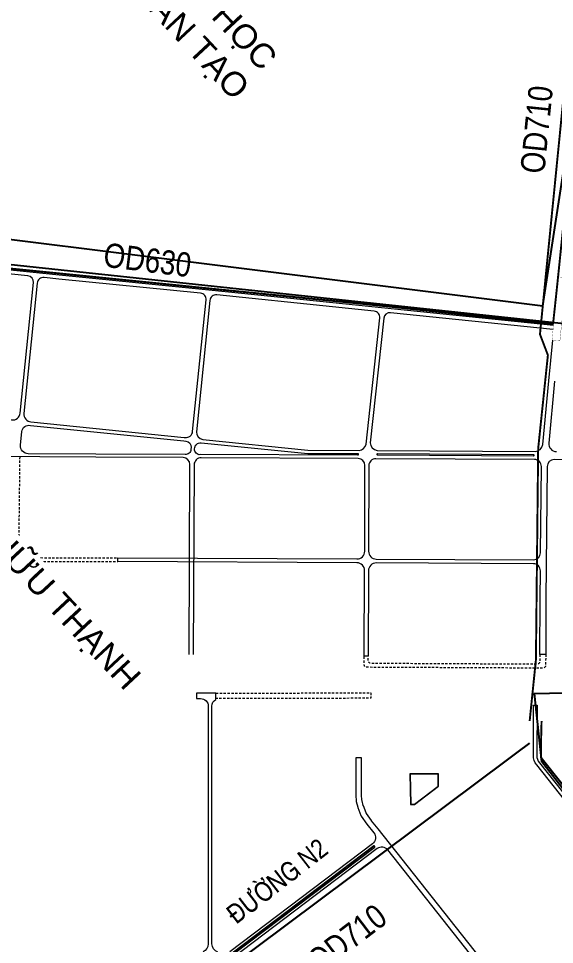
# Model space of a CAD drawing. Header units: metres. Extents: x 556238 to 587446, y 1177111 to 1219372.
# Drawn here: x 576151 to 577536, y 1191403 to 1193797 of the extents above; entities that cross this region are included whole.
import ezdxf
from ezdxf.enums import TextEntityAlignment as Align

# ---------------------------------------------------------------- set-up
doc = ezdxf.new("R2010")
doc.units = ezdxf.units.M
doc.header["$MEASUREMENT"] = 0
for name, pattern in [('ACAD_ISO03W100', [30, 12, -18]), ('DASHED2', [0.375, 0.25, -0.125]), ('Xr_Nen GT$0$MON', [10, 6, -4])]:
    doc.linetypes.add(name, pattern=pattern)
for name, color, linetype, lineweight in [('CNTV-TEXT', 40, 'Continuous', 20), ('Pipe Existing', 1, 'ACAD_ISO03W100', 60), ('Text ten duong', 150, 'Continuous', 15), ('Xr_Nen GT$0$CAU-CONG', 4, 'Continuous', 0), ('Xr_Nen GT$0$DUONG NHUA', 38, 'Continuous', 0), ('Xr_Nen GT$0$DUONG_DA', 38, 'Xr_Nen GT$0$MON', 0), ('Xr_Nen GT$1$SONG_HO', 250, 'Continuous', 0)]:
    doc.layers.add(name, color=color, linetype=linetype, lineweight=lineweight)
for name, color, linetype in [('Diameter_Text', 2, 'Continuous'), ('VUNG CONG NGHIEP', 8, 'Continuous'), ('VUNG DAN CU', 8, 'Continuous')]:
    doc.layers.add(name, color=color, linetype=linetype)
doc.styles.add('ARIAL', font='arial.ttf')
doc.styles.add('CL_G', font='Vhelvcn.ttf')
doc.styles.add('UTM', font='')
doc.styles.get('UTM').set_extended_font_data('UTM Swiss Condensed')
doc.linetypes.add('Xr_Nen GT$0$TAL_N_T', pattern='A,2,[130,ltypeshp.shx,S=1,R=0,X=0,Y=1],4,[130,ltypeshp.shx,S=2,R=0,X=0,Y=2],2', length=8)

msp = doc.modelspace()

# ---------------------------------------------------------------- linework, layer by layer
at = {"layer": 'Pipe Existing', "color": 1, "linetype": 'DASHED2', "ltscale": 500, "const_width": 5, "flags": 128}
for points in [[(577471.87011, 1191980.36729), (577488.08358, 1192138.97426), (577493.85544, 1192684.51426), (577519.01692, 1192926.58629), (577498.53248, 1192980.64128), (577582.67735, 1193828.22084), (577550.96875, 1193862.53903), (577536.99316, 1193938.24526), (577578.60598, 1193992.83889), (577653.19531, 1194021.66093), (578023.99976, 1194601.77539), (578096.34737, 1194604.44359), (578106.94758, 1194622.87783)], [(577569.61496, 1193367.70849), (577569.61496, 1193367.70849), (577569.61496, 1193367.70849), (577557.17023, 1193245.23442), (577569.61496, 1193367.70849), (577547.06118, 1193145.7467), (577539.77112, 1193076.11384), (577539.77112, 1193076.11384), (577532.27917, 1193006.53234), (577532.27917, 1193006.53234)], [(577099.55092, 1193053.23586), (577099.55092, 1193053.23586), (577099.55092, 1193053.23586), (577099.55092, 1193053.23586), (577099.55092, 1193053.23586), (576204.66903, 1193143.06766), (576204.66903, 1193143.06766), (576204.66903, 1193143.06766), (575807.40161, 1193183.06058), (575807.40161, 1193183.06058), (575807.40161, 1193183.06058), (575529.63838, 1193212.44702), (575531.99901, 1193212.652)], [(577532.27917, 1193006.53234), (577532.27917, 1193006.53234), (577532.27917, 1193006.53234), (577099.55092, 1193053.23586), (577099.55092, 1193053.23586)], [(578361.10861, 1190758.89787), (578382.81694, 1190775.99977), (577501.4764, 1191885.76737), (577501.46546, 1191932.01828), (577502.669, 1191980.6082)], [(577471.88802, 1191923.32348), (575904.28002, 1190751.13599)]]:
    msp.add_lwpolyline(points, dxfattribs=at)
at = {"layer": 'VUNG CONG NGHIEP', "ltscale": 5}
msp.add_polyline3d([(574968.4648, 1193283.98148, 0), (575245.1203, 1192851.50112, 0), (575111.85104, 1190318.58519, 0), (575253.39272, 1190295.61176, 0), (575386.28389, 1190380.28654, 0), (575683.35594, 1190602.91985, 0), (575925.05713, 1190786.12783, 0), (576285.81645, 1190373.33459, 0), (576495.29941, 1190519.82536, 0), (576933.92469, 1189949.8928, 0), (577436.25331, 1190309.88076, 0), (577914.15724, 1189731.0538, 0), (578703.12572, 1190335.15166, 0), (577503.06235, 1191875.21346, 0), (577484.75939, 1192051.39891, 0), (577758.52696, 1192057.61363, 0), (577835.27834, 1192978.69654, 0), (574968.4648, 1193283.98148, 0)], close=True, dxfattribs=at)
at = {"layer": 'VUNG DAN CU', "ltscale": 5}
msp.add_polyline3d([(575036.80167, 1193363.04908, 0), (577506.35166, 1193054.05527, 0), (577637.89015, 1193912.56603, 0), (576946.96356, 1194351.01878, 0), (576699.69481, 1194506.50686, 0), (576638.08334, 1194533.23634, 0), (576603.59166, 1194533.2426, 0), (576603.59166, 1194533.2426, 0), (576219.94246, 1194206.91545, 0), (576194.15351, 1194151.29295, 0), (576171.29478, 1194062.86072, 0), (576139.88408, 1193981.73164, 0)], dxfattribs=at)
at = {"layer": 'Xr_Nen GT$0$CAU-CONG', "const_width": 0.5, "flags": 128}
for points in [[(577529.649, 1192965.258), (577546.176, 1193129.058), (577566.67827, 1193126.98937), (577550.1581, 1192963.25706), (577550.09041, 1192963.26389)], [(577566.684, 1193127.047), (577549.903, 1192963.283), (577529.65894, 1192965.35742), (577546.43994, 1193129.12142)]]:
    msp.add_lwpolyline(points, close=True, dxfattribs=at)
at = {"layer": 'Xr_Nen GT$0$DUONG NHUA', "flags": 128}
for points in [[(574992.13569, 1193257.72467), (575018.095, 1193217.904), (575073.435, 1193137.007), (575073.435, 1193137.007), (575129.986, 1193051.051), (575190.63104, 1192958.43256), (575209.64466, 1192929.81131), (575224.95912, 1192905.39184), (575243.26043, 1192873.95853), (575250.0336, 1192860.0045), (575250.0336, 1192860.0045, 0.1716080733), (575266.92355, 1192846.76694), (575470.58458, 1192826.11161, 0.4131454352), (575490.30221, 1192842.13818), (575526.14722, 1193183.17091, 0.4145358975), (575511.88987, 1193200.75758), (575330.67137, 1193219.60337), (575331.85274, 1193230.81554), (575533.28009, 1193209.59212), (575607.773, 1193200.689), (576256.156, 1193134.41), (576643.07597, 1193095.64353), (576963.38388, 1193062.46198), (577533.64688, 1193004.27532)], [(577532.52558, 1192993.33262), (577112.1005, 1193036.2306, 0.4123464825), (577094.56971, 1193022.03887), (577059.61305, 1192699.81096, 0.3374671886), (577077.41189, 1192679.86989), (577485.80764, 1192677.68798, 0.3886725153), (577505.82746, 1192695.82389), (577521.23266, 1192860.41368), (577531.82264, 1192965.13571)], [(577536.15885, 1192858.92468), (577521.2143, 1192699.25651, 0.4402243711), (577541.02042, 1192677.39299)], [(576591.589, 1192152.683), (576593.82012, 1192643.46734, 0.4139802587), (576575.91647, 1192661.54891), (576350.731, 1192662.752), (575769.59847, 1192665.84228, 0.4143855374)], [(577789.716, 1192655.064), (577535.42308, 1192656.4226, 0.4127403573), (577517.32788, 1192638.6096), (577513.76677, 1192295.38372), (577513.33941, 1192152.70518), (577498.33782, 1192152.19481), (577498.767, 1192295.484), (577499.53058, 1192369.07881, 0.4158059679), (577481.62049, 1192387.26534), (577075.41028, 1192389.27257, 0.4146530592), (577055.31158, 1192369.34163), (577054.55097, 1192148.30005), (577044.55103, 1192148.33446), (577045.31189, 1192369.45106, 0.413774202), (577025.41084, 1192389.51963), (576407.58788, 1192392.57251), (576407.41501, 1192402.5741), (577025.38522, 1192399.5201, 0.4146532475), (577045.48394, 1192419.45103), (577046.24654, 1192641.07007, 0.4136567069), (577028.34281, 1192659.13175), (576622.91581, 1192661.29781, 0.4144469045), (576604.81983, 1192643.37989), (576602.58889, 1192152.63299)], [(576666.17907, 1191382.51034, -0.2875272557), (576650.17128, 1191403.96022), (576650.26212, 1192018.52703, -0.2774302787), (576660.88223, 1192036.1881), (576660.89298, 1192052.53025), (576610.49831, 1192052.56341), (576610.4891, 1192038.56341), (576621.27528, 1192038.55631, -0.4140641384), (576641.26212, 1192018.55336), (576641.1713, 1191404.08426, -0.2747431983), (576627.64164, 1191383.7835, 0.0229380247)], [(577000.41408, 1190924.62076), (577736.47475, 1191507.60905, 0.41429813), (577741.36003, 1191549.75942), (577490.05566, 1191866.85939, -0.2002506352), (577481.40503, 1191891.8786), (577481.97324, 1192021.84528), (577490.97316, 1192021.80594), (577490.40372, 1191891.55834, 0.205201911), (577496.93471, 1191872.66952), (577794.37557, 1191497.35376), (577787.32205, 1191491.76379, 0.4141289998), (577745.18384, 1191496.64766), (577009.12714, 1190913.66251, 0.3208418546)], [(577870.72238, 1190702.93985), (577080.20953, 1191701.71717), (577063.36481, 1191722.35278, -0.017796264), (577062.93471, 1191722.91972), (577050.07454, 1191741.18645, -0.0618160991), (577048.9154, 1191743.3599), (577042.14426, 1191761.00192, -0.0268022147), (577041.81451, 1191762.02123), (577038.55492, 1191774.30964, -0.053605649), (577038.23081, 1191776.42301), (577037.68422, 1191788.54268, -0.0109682989), (577037.67407, 1191788.98124), (577037.55899, 1191885.09096), (577022.559, 1191885.073), (577022.67448, 1191788.63419, 0.0109682989), (577022.68462, 1191788.19563), (577023.3187, 1191774.13604, 0.053605649), (577023.64282, 1191772.02267), (577027.52222, 1191757.39762, 0.0268022147), (577027.85197, 1191756.37831), (577035.57848, 1191736.2471, 0.0618160991), (577036.73762, 1191734.07364), (577050.97688, 1191713.84803, 0.017796264), (577051.40699, 1191713.28109), (577069.17176, 1191691.51835, -0.425119943), (577065.74225, 1191662.9193), (576696.76052, 1191383.85311, -0.2394294252)], [(577859.14226, 1190693.40095), (577105.18926, 1191646.90279, 0.3888199027), (577077.43716, 1191650.44969), (576703.64819, 1191367.5395, 0.2457389795)]]:
    msp.add_lwpolyline(points, format="xyb", dxfattribs=at)
for points in [[(576174.9103, 1193131.65777), (575821.17432, 1193167.81737, 0.4146321679), (575803.62788, 1193153.50464), (575769.60215, 1192815.87503, 0.4140274767), (575787.48331, 1192793.9717), (576133.05834, 1192758.92343, 0.4141998894), (576154.97422, 1192776.80238), (576189.2015, 1193114.12554, 0.4139948066)], [(576621.14904, 1193086.78537), (576255.04838, 1193123.4659), (576216.69258, 1193127.38671, 0.414432352), (576199.14724, 1193113.08484), (576164.92338, 1192775.79521, 0.4142272354), (576182.80316, 1192753.8783), (576579.27779, 1192713.66779), (576581.04939, 1192713.48562, 0.4144301758), (576600.7975, 1192729.5633), (576635.47123, 1193069.24027, 0.4147604958)], [(577070.31659, 1193040.49401), (576962.25886, 1193051.51965), (576662.98623, 1193082.52211, 0.4146524652), (576645.42028, 1193068.23209), (576610.74234, 1192728.51395, 0.4139969821), (576626.80813, 1192708.78044), (576898.68202, 1192680.82479), (577031.1688, 1192680.11696, 0.3165981278), (577049.15997, 1192696.17537), (577084.59914, 1193022.85103, 0.4160831105)], [(576155.97631, 1192693.74191), (576158.9937, 1192729.28978, -0.4349879758), (576181.34602, 1192744.97992), (576578.36344, 1192704.71436), (576583.52028, 1192704.1841, -0.4112179642), (576596.92223, 1192687.88133), (576596.4835, 1192683.13771, -0.4255916251), (576581.46711, 1192669.51937), (576350.77354, 1192670.75189), (576175.76362, 1192671.68253, -0.4431718887)], [(577027.26461, 1192667.84392), (576621.1161, 1192669.30754, -0.5010376382), (576606.00332, 1192684.04423), (576606.00332, 1192684.04423, -0.4553873114), (576622.81516, 1192700.14357), (576898.19654, 1192671.82725), (577027.27223, 1192672.33253, -0.4169522347), (577028.77808, 1192670.8244), (577028.77, 1192669.33577, -0.4136796836)], [(577481.03567, 1192665.38412), (577079.44481, 1192667.56348, -0.4142135623), (577077.95297, 1192669.0716), (577077.96111, 1192670.57158, -0.4142135624), (577079.46923, 1192672.06341), (577481.06009, 1192669.88406, -0.4142135624), (577482.55193, 1192668.37594), (577482.54379, 1192666.87596, -0.4142135624)], [(577056.24618, 1192640.94819), (577055.48363, 1192419.34158, 0.4137740139), (577075.38467, 1192399.273), (577481.91984, 1192397.26391, 0.4126231359), (577500.00783, 1192415.07694), (577502.32603, 1192638.50858, 0.4156883037), (577484.42316, 1192656.69507), (577074.34224, 1192658.886, 0.4147706372)], [(577071.77894, 1191656.20072), (577071.17574, 1191656.99831, 0.4142135624), (577069.42475, 1191657.2413), (576703.40729, 1191380.43164, 0.4142135624), (576703.1643, 1191378.68065), (576703.7675, 1191377.88306, 0.4142135624), (576705.51848, 1191377.64007), (577071.53595, 1191654.44973, 0.4142135624)], [(577071.07854, 1191656.29792), (577071.07854, 1191656.29792, 0.4142135624), (577069.32756, 1191656.54091), (576704.10769, 1191380.33444, 0.4142135624), (576703.86469, 1191378.58346), (576703.86469, 1191378.58346, 0.4142135624), (576705.61568, 1191378.34046), (577070.83555, 1191654.54693, 0.4142135623)]]:
    msp.add_lwpolyline(points, format="xyb", close=True, dxfattribs=at)
msp.add_lwpolyline([(576928.75169, 1192671.66401), (576972.87147, 1192671.92658)], dxfattribs=at)
at = {"layer": 'Xr_Nen GT$0$DUONG_DA', "flags": 128}
for points in [[(576153.77879, 1192663.79933), (576151.02249, 1192421.14286, 0.4170949051), (576168.99378, 1192402.93844), (576407.5091, 1192402.5733)], [(577513.33941, 1192152.70518), (577513.20272, 1192125.0435, -0.4142135624), (577505.16328, 1192117.08313), (577050.44225, 1192119.33021, -0.413774108), (577044.47194, 1192125.35078), (577044.55103, 1192148.33446)], [(577498.33782, 1192152.19481), (577498.25343, 1192135.11749, -0.4142135624), (577490.21399, 1192127.15713), (577062.47353, 1192129.27088, -0.413774108), (577054.51311, 1192137.29831), (577054.55097, 1192148.30005)]]:
    msp.add_lwpolyline(points, format="xyb", dxfattribs=at)
for points in [[(575765.45967, 1192395.33575), (576145.73965, 1192392.97402), (576407.49379, 1192392.57331)], [(576660.89298, 1192052.53025), (577061.27999, 1192053.20994), (577061.30376, 1192039.20996), (576660.91675, 1192038.53027)]]:
    msp.add_lwpolyline(points, dxfattribs=at)
at = {"layer": 'Xr_Nen GT$1$SONG_HO', "flags": 128}
msp.add_lwpolyline([(577162.08978, 1191844.23273), (577164.04678, 1191764.28425), (577174.25503, 1191764.64842), (577236.37534, 1191811.76018), (577236.39046, 1191843.70002)], close=True, dxfattribs=at)
at = {"layer": 'Xr_Nen GT$1$SONG_HO', "linetype": 'Xr_Nen GT$0$TAL_N_T', "flags": 128}
msp.add_lwpolyline([(577163.11474, 1191843.22536), (577165.02174, 1191765.31967), (577173.903, 1191765.6365), (577235.37557, 1191812.25701), (577235.38999, 1191842.70717)], close=True, dxfattribs=at)

# ---------------------------------------------------------------- texts
at = {"layer": 'Diameter_Text', "color": 1, "style": 'UTM'}
for s, rotation, p in [('OD710', 84.21094566, (577528.12602, 1193392.24516, -1.937)), ('OD630', 352.9602406, (576365.46098, 1193137.16777, -1.937)), ('OD710', 37.25087292, (576939.64225, 1191309.47019, -1.937))]:
    msp.add_text(s, height=62.5, rotation=rotation, dxfattribs=at).set_placement(p, align=Align.BOTTOM_LEFT)
at = {"layer": 'Text ten duong', "color": 5, "linetype": 'Continuous', "lineweight": 13, "style": 'CL_G'}
msp.add_text('ÑÖÔØNG N2', height=50, rotation=37.7375906, dxfattribs=at).set_placement((576819.01835, 1191566.76498), align=Align.MIDDLE_CENTER)

# ---------------------------------------------------------------- next in the draw order: texts
at = {"layer": 'CNTV-TEXT', "color": 5, "char_height": 62.5, "attachment_point": 5, "rotation": 313, "style": 'ARIAL', "bg_fill": 3, "box_fill_scale": 1.2, "bg_fill_color": 256, "bg_fill_transparency": 0}
for s, insert, width in [('ĐẠI HỌC TÂN TẠO', (576634.22235, 1193772.50928), 459.2825343), ('KCN HỮU THẠNH', (576193.98575, 1192341.06799), 802.4339915)]:
    msp.add_mtext(s, dxfattribs=dict(at, insert=insert, width=width))

doc.saveas('drawing.dxf')
